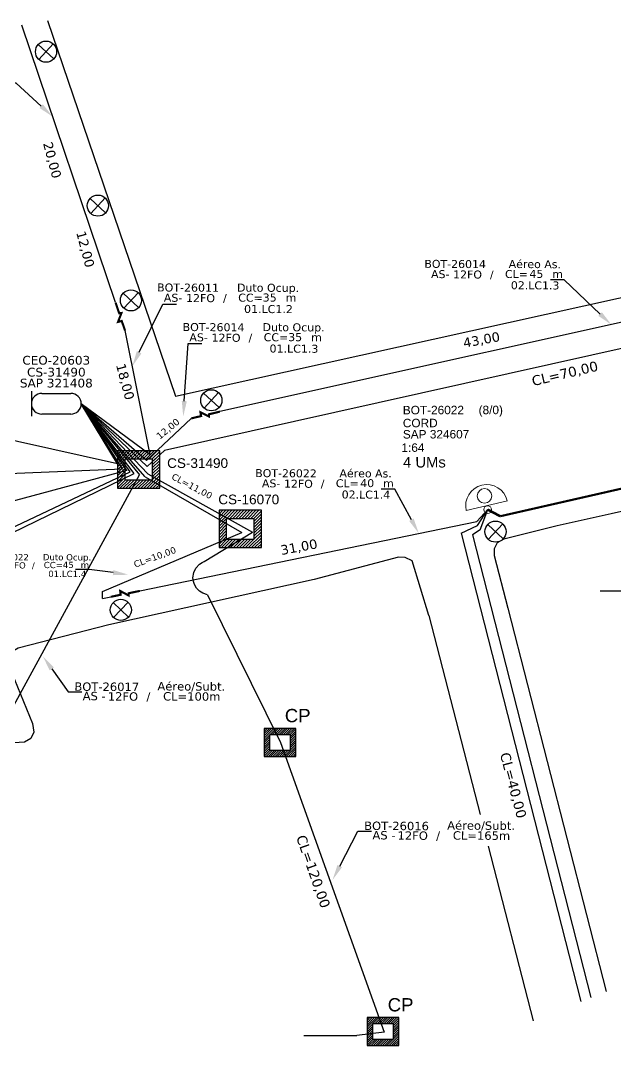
# Model space of a CAD drawing. Extents: x -89 to 749, y 705 to 1299.
# Drawn here: x 98.9 to 195.2, y 825.6 to 991.8 of the extents above; entities that cross this region are included whole.
import ezdxf
from ezdxf import colors
from ezdxf.entities.mleader import LeaderData, LeaderLine
from ezdxf.enums import TextEntityAlignment as Align
from ezdxf.math import Vec2, Vec3

# ---------------------------------------------------------------- set-up
doc = ezdxf.new("R2010")
doc.units = 0
for name, color, linetype in [('10.1-Caixas Subterrâneas', 5, 'Continuous'), ('10.4-Postes', 1, 'Continuous'), ('20.4-CEOS', 1, 'Continuous'), ('20.5-CEO', 1, 'Continuous'), ('CAP a instalar', 1, 'Continuous'), ('celulas gpon', 7, 'Continuous'), ('label_cabos', 7, 'Continuous'), ('Legenda', 1, 'Continuous'), ('QUADRA', 7, 'Continuous'), ('Subida Lateral', 5, 'Continuous')]:
    doc.layers.add(name, color=color, linetype=linetype)
doc.layers.add("20.0-LEGENDA DOS CDO'S", color=1, linetype='Continuous', lineweight=0)
doc.layers.add('20.2-CDO_POSTE', color=1, linetype='Continuous', lineweight=5)
doc.layers.add('EXTRA', color=50, linetype='Continuous', plot=False)
doc.styles.add('ARIAL', font='arial.ttf')
doc.styles.add('DIGICADE', font='arial.ttf')
doc.styles.add('siredit', font='verdana.ttf')
doc.styles.get("Standard").update_dxf_attribs({"font": 'arial.ttf'})
doc.linetypes.add('FENCELINE1', pattern='A,0.25,-0.1,[133,ltypeshp.shx,S=0.1,R=0,X=-0.1,Y=0],-0.1,1', length=1.45)
doc.dimstyles.get("Standard").update_dxf_attribs({"dimtxt": 0.18, "dimasz": 0.18, "dimexe": 0.18, "dimexo": 0.0625, "dimgap": 0.09, "dimtad": 0, "dimtih": 1, "dimtoh": 1, "dimdec": 4, "dimzin": 0, "dimdsep": 46, "dimtxsty": 'Standard', "dimcen": 0.09, "dimadec": 0, "dimazin": 0, "dimtfac": 1, "dimtdec": 4, "dimtofl": 0, "dimtmove": 0, "dimatfit": 3, "dimfxl": 0, "dimtolj": 1, "dimtzin": 0, "dimarcsym": 0})

# ---------------------------------------------------------------- blocks, each defined once
blk = doc.blocks.new('*X58')
at = {"color": 0, "linetype": 'Continuous'}
for p, q in [((-1.25, 0.34099), (-0.49099, 1.1)), ((-1.25, 0.517767), (-0.667767, 1.1)), ((-1.25, 0.694544), (-0.844544, 1.1)), ((-1.25, 0.87132), (-1.02132, 1.1)), ((-1.25, 1.048097), (-1.198097, 1.1)), ((-1.25, 0.164214), (-0.8035, 0.610714)), ((-0.789214, 0.625), (-0.314214, 1.1)), ((-0.612437, 0.625), (-0.137437, 1.1)), ((-0.43566, 0.625), (0.03934, 1.1)), ((-0.258883, 0.625), (0.216117, 1.1)), ((-0.082107, 0.625), (0.392893, 1.1)), ((0.09467, 0.625), (0.56967, 1.1)), ((0.271447, 0.625), (0.746447, 1.1)), ((0.448223, 0.625), (0.923223, 1.1)), ((0.625, 0.625), (1.1, 1.1)), ((0.801777, 0.625), (1.25, 1.073223)), ((0.8035, 0.449947), (1.25, 0.896447)), ((0.8035, 0.27317), (1.25, 0.71967)), ((-1.25, -0.012563), (-0.8035, 0.433937)), ((-1.25, -0.18934), (-0.8035, 0.25716)), ((-1.25, -0.366117), (-0.8035, 0.080383)), ((0.8035, 0.096393), (1.25, 0.542893)), ((0.8035, -0.080383), (1.25, 0.366117)), ((0.8035, -0.25716), (1.25, 0.18934)), ((0.8035, -0.433937), (1.25, 0.012563)), ((-1.25, -0.542893), (-0.8035, -0.096393)), ((-1.25, -0.71967), (-0.8035, -0.27317)), ((-1.25, -0.896447), (-0.8035, -0.449947)), ((0.49099, -1.1), (1.25, -0.34099)), ((0.667767, -1.1), (1.25, -0.517767)), ((0.8035, -0.610714), (1.25, -0.164214)), ((-1.25, -1.073223), (-0.801777, -0.625)), ((-1.1, -1.1), (-0.625, -0.625)), ((-0.923223, -1.1), (-0.448223, -0.625)), ((-0.746447, -1.1), (-0.271447, -0.625)), ((-0.56967, -1.1), (-0.09467, -0.625)), ((-0.392893, -1.1), (0.082107, -0.625)), ((-0.216117, -1.1), (0.258883, -0.625)), ((-0.03934, -1.1), (0.43566, -0.625)), ((0.137437, -1.1), (0.612437, -0.625)), ((0.314214, -1.1), (0.789214, -0.625)), ((0.844544, -1.1), (1.25, -0.694544)), ((1.02132, -1.1), (1.25, -0.87132)), ((1.198097, -1.1), (1.25, -1.048097))]:
    blk.add_line(p, q, dxfattribs=at)
blk = doc.blocks.new('MANHOLE_MQ')
at = {"color": 0, "linetype": 'Continuous'}
for p, q in [((0.00000623, 0.00000569), (-0.00000627, 0.00000569)), ((-0.00000627, 0.00000569), (-0.00000627, -0.00000531)), ((-0.00000404, 0.00000331), (0.00000399, 0.00000331)), ((-0.00000404, -0.00000294), (-0.00000404, 0.00000331)), ((0.00000399, 0.00000331), (0.00000399, -0.00000294)), ((0.00000623, -0.00000531), (0.00000623, 0.00000569)), ((0.00000399, -0.00000294), (-0.00000404, -0.00000294)), ((0.00000399, -0.00000294), (0.00000399, -0.00000294)), ((-0.00000627, -0.00000531), (0.00000623, -0.00000531))]:
    blk.add_line(p, q, dxfattribs=at)
at = {"color": 0, "linetype": 'Continuous', "xscale": 5e-06, "yscale": 5e-06, "zscale": 1e-05}
blk.add_blockref('*X58', (-0.00000002, 0.00000019), dxfattribs=at)
blk = doc.blocks.new('*U67')
at = {"color": 0}
blk.add_line((2.14, -0.58), (-2.1, -0.68), dxfattribs=at)
for centre, radius in [((0, 0.38), 0.733), ((0.03, -1.03), 0.393)]:
    blk.add_circle(centre, radius, dxfattribs=at)
blk.add_arc((0.02, -0.63), 2.12, 1.3782, 181.3782, dxfattribs=at)
blk = doc.blocks.new('LEGENDA DOS CABOS')
at = {"layer": 'EXTRA', "color": 0, "style": 'siredit'}
for tag, p in [('ID', (4.6, 0.97)), ('XX', (9.03, 0.97))]:
    blk.add_attdef(tag, text='', height=0.48, rotation=359.69, dxfattribs=at).set_placement(p, align=Align.MIDDLE_CENTER)
at = {"layer": 'Legenda', "color": 0, "style": 'siredit'}
for tag, p in [('TIPO_CABO', (1.31, 0)), ('CABO', (4.69, -0.05)), ('/', (6.81, -0.05)), ('METROS', (10.03, -0.05))]:
    blk.add_attdef(tag, text='', height=0.8, rotation=359.69, dxfattribs=at).set_placement(p, align=Align.MIDDLE_CENTER)
blk = doc.blocks.new('Inst CB AS CFOA-SM-AS-120-S-12 A')
at = {"layer": 'label_cabos', "color": 0, "style": 'siredit'}
for tag, flags, p in [('ID_ATIVIDADE', 3, (1.31, 2.67)), ('FATOR', 1, (11.56, 2.55))]:
    blk.add_attdef(tag, text='', height=1, rotation=359.69, dxfattribs=dict(at, flags=flags)).set_placement(p, align=Align.MIDDLE_CENTER)
for tag, p in [('DESTINO_CABO', (3.13, 1.26)), ('TIPO_CABO', (13.11, 1.24)), ('TIPO_CABO', (1.26, 0)), ('CABO', (4.69, -0.05)), ('/', (7.71, -0.05)), ('LANCE', (10.81, 0)), ('UND', (15.96, 0)), ('FID', (13.15, -1.41))]:
    blk.add_attdef(tag, text='', height=1, rotation=359.69, dxfattribs=at).set_placement(p, align=Align.MIDDLE_CENTER)
blk.add_attdef('QTDE', (12.43, -0.47), '', height=1, rotation=359.69, dxfattribs=at)
blk = doc.blocks.new('Inst CB DT OCUP CFOA-SM-AS-120-S-12 A')
at = {"layer": 'label_cabos', "color": 0, "style": 'siredit'}
for tag, flags, p in [('ID_ATIVIDADE', 3, (1.31, 2.67)), ('FATOR', 1, (11.56, 2.55))]:
    blk.add_attdef(tag, text='', height=1, rotation=359.69, dxfattribs=dict(at, flags=flags)).set_placement(p, align=Align.MIDDLE_CENTER)
for tag, p in [('DESTINO_CABO', (3.13, 1.26)), ('TIPO_CABO', (13.11, 1.24)), ('TIPO_CABO', (1.26, 0)), ('CABO', (4.69, -0.05)), ('/', (7.71, -0.05)), ('LANCE', (10.91, 0)), ('UND', (15.96, 0)), ('FID', (13.15, -1.41))]:
    blk.add_attdef(tag, text='', height=1, rotation=359.69, dxfattribs=at).set_placement(p, align=Align.MIDDLE_CENTER)
blk.add_attdef('QTDE', (12.43, -0.47), '', height=1, rotation=359.69, dxfattribs=at)
blk = doc.blocks.new('Inst CDOE-8 CAIXA DIST OPT CDOE 48F_8D C_SPL OPTAP')
at = {"layer": "20.0-LEGENDA DOS CDO'S", "color": 0}
for tag, p, style, flags in [('ID_ATIVIDADE', (0.12, 6.472), 'ARIAL', 3), ('FATOR', (7.921, 6.472), 'ARIAL', 1), ('QTDE', (0.235, -0.97), 'DIGICADE', 3)]:
    blk.add_attdef(tag, p, '', height=0.8, rotation=0.11799, dxfattribs=dict(at, style=style, flags=flags))
at = {"layer": "20.0-LEGENDA DOS CDO'S", "color": 0, "style": 'ARIAL'}
for tag, p, height in [('FID', (0.12, 5.248), 0.8), ('CORDOALHA', (0.122, 4.023), 0.8), ('SAP', (0.124, 2.961), 0.8), ('1:XX', (-0.012, 1.7), 0.8), ('UMS', (0.141, 0.217), 1)]:
    blk.add_attdef(tag, p, '', height=height, rotation=0.11799, dxfattribs=at)
blk.add_attdef('FIBRAS_UTILIZADAS', text='', height=0.8, rotation=0.11799, dxfattribs=at).set_placement((8.429, 5.263), align=Align.CENTER)

msp = doc.modelspace()

# ---------------------------------------------------------------- linework, layer by layer
at = {"layer": '10.4-Postes', "color": 1}
for p, q in [((101.75, 987.89), (104.26, 985.55)), ((104.18, 987.97), (101.83, 985.47)), ((110.16, 962.93), (112.66, 960.59)), ((112.58, 963.01), (110.24, 960.51)), ((115.51, 947.57), (118.01, 945.23)), ((117.93, 947.65), (115.59, 945.15)), ((128.53, 931.37), (131.04, 929.03)), ((130.96, 931.45), (128.61, 928.95)), ((174.54, 910.08), (177.04, 907.74)), ((176.96, 910.16), (174.62, 907.66)), ((113.88, 897.4), (116.38, 895.06)), ((116.3, 897.48), (113.96, 894.97))]:
    msp.add_line(p, q, dxfattribs=at)
for centre in [(103.01, 986.72), (111.41, 961.76), (116.76, 946.4), (129.78, 930.2), (175.79, 908.91), (115.13, 896.23)]:
    msp.add_circle(centre, 1.71, dxfattribs=at)
at = {"layer": '20.5-CEO', "color": 7}
for p, q in [((102.33, 931.32), (107.03, 931.32)), ((107.03, 927.97), (102.33, 927.97))]:
    msp.add_line(p, q, dxfattribs=at)
msp.add_lwpolyline([(100.66, 931.66), (100.66, 927.62)], dxfattribs=at)
for centre, start, end in [((102.33, 929.64), 90, 270), ((107.03, 929.64), 270, 90)]:
    msp.add_arc(centre, 1.68, start, end, dxfattribs=at)
at = {"layer": 'CAP a instalar', "color": 7, "linetype": 'FENCELINE1', "ltscale": 5}
for points in [[(114.27, 946.04), (99.08, 991.01)], [(217.68, 947.6), (131.17, 928.37)], [(174.53, 912.49), (172.75, 910.57)], [(118.18, 899.3), (172.75, 910.57)]]:
    msp.add_lwpolyline(points, dxfattribs=at)
at = {"layer": 'CAP a instalar', "color": 251, "ltscale": 5}
for points in [[(254.06, 951.49), (122.19, 922.07), (119.38, 919.49)], [(115.41, 919.08), (108.71, 929.64)], [(114.58, 919.91), (108.71, 929.64)], [(108.71, 929.64), (119.52, 918.3)], [(119.38, 919.49), (108.71, 929.64)], [(117.28, 918.36), (108.71, 929.64)], [(108.71, 929.64), (118.16, 918.1)], [(116.64, 918.63), (108.71, 929.64)], [(114.58, 919.91), (76.57, 928.39)], [(20.47, 915.21), (115.41, 919.08)], [(38.42, 881.52), (116.64, 918.63)], [(49.89, 885.52), (117.28, 918.36)], [(83.34, 854.27), (118.16, 918.1)], [(119.52, 918.3), (136.44, 908.83)], [(170.25, 908.64), (172.89, 909.93), (174.53, 912.49)], [(173.31, 909.2), (174.53, 912.49)], [(173.31, 909.2), (172.09, 908.37)], [(128.61, 904.07), (136.44, 908.83)], [(170.25, 908.64), (189.63, 832.72)], [(172.09, 908.37), (191.24, 833.37)], [(129.18, 898.68), (128.41, 898.92), (127.88, 899.24), (127.39, 899.74), (127.05, 900.32), (126.88, 900.81), (126.8, 901.4), (126.93, 902.28), (127.25, 902.98), (127.84, 903.63), (128.29, 903.93), (128.61, 904.07)], [(129.18, 898.68), (141, 874.73), (157.74, 827.8)], [(157.74, 827.8), (153.32, 827.21)], [(144.75, 827.21), (153.32, 827.21)]]:
    msp.add_lwpolyline(points, dxfattribs=at)
at = {"layer": 'CAP a instalar', "color": 7, "ltscale": 5}
for points in [[(119.9, 921.35), (115.8, 941.52)], [(119.9, 921.35), (108.71, 929.64)], [(119.29, 920.42), (108.71, 929.64)], [(116.07, 918.85), (108.71, 929.64)], [(119.08, 917.82), (108.71, 929.64)], [(126.53, 927.27), (119.29, 920.42)], [(116.07, 918.85), (-34.98, 878.06)], [(119.08, 917.82), (134.72, 908.76)], [(112.17, 898.06), (112.17, 899.2), (134.72, 908.76)], [(112.17, 898.06), (113.51, 898.35)]]:
    msp.add_lwpolyline(points, dxfattribs=at)
at = {"layer": 'CAP a instalar', "color": 10, "linetype": 'FENCELINE1', "ltscale": 5, "const_width": 0.343}
msp.add_lwpolyline([(176.56, 911.41), (227.31, 922.98), (227.64, 922.04)], dxfattribs=at)
at = {"layer": 'CAP a instalar', "color": 10, "ltscale": 5, "const_width": 0.41}
msp.add_lwpolyline([(174.53, 912.49), (176.56, 911.41)], dxfattribs=at)
at = {"layer": 'QUADRA', "color": 4}
for points in [[(103.23, 991.77), (123.99, 930.88)], [(123.99, 930.88), (261.82, 961.41), (304.75, 972.56), (315.84, 975.88), (325.89, 978.39)], [(123.99, 930.88), (261.82, 961.41), (304.75, 972.56), (315.84, 975.88), (325.89, 978.39)], [(255.89, 924.43), (255.77, 924.83), (255.12, 925.76), (254.09, 926.28), (252.8, 926.24), (243.65, 923.44), (213.48, 916.06), (194.53, 911.81), (185.76, 909.84), (177.13, 907.68), (176.09, 907.1), (175.58, 906.13), (175.58, 905.07), (177.77, 896.53), (177.77, 896.53), (177.77, 896.53)], [(165.01, 895.34), (162.3, 904.17), (161.14, 904.72), (160.11, 904.75), (146.44, 901.17), (113.18, 893.82), (98.49, 890.02), (97.58, 889.47), (96.94, 888.47), (96.94, 887.34), (100.81, 877.8), (101.06, 876.42), (100.55, 875.39), (99.52, 874.77), (88.43, 874.1), (87.14, 874.03), (86.11, 874.52), (85.46, 875.48), (81.86, 884.86), (80.82, 885.47), (79.66, 885.51), (49.11, 879.29), (15.08, 871.65), (-6.84, 865.4)], [(177.77, 896.53), (193.72, 834.37)], [(165.01, 895.34), (173.29, 863.07)], [(174.6, 857.95), (181.87, 829.61)]]:
    msp.add_lwpolyline(points, dxfattribs=at)
at = {"layer": 'Subida Lateral', "color": 5, "const_width": 0.343}
for points in [[(115.8, 941.52), (115.27, 943.07), (114.67, 942.91), (115.23, 944.36), (114.86, 944.32), (114.27, 946.04)], [(126.53, 927.27), (128.12, 927.65), (128.02, 928.27), (129.41, 927.57), (129.41, 927.94), (131.17, 928.37)], [(113.51, 898.35), (115.1, 898.68), (115.02, 899.3), (116.39, 898.56), (116.4, 898.93), (118.18, 899.3)]]:
    msp.add_lwpolyline(points, dxfattribs=at)

# ---------------------------------------------------------------- block references
at = {"color": 0, "lineweight": 0}
ref = msp.add_blockref('Inst CB AS CFOA-SM-AS-120-S-12 A', (165.22, 950.67), dxfattribs=dict(at, xscale=1.29239732439932, yscale=1.29239732439932, zscale=1.29239732439932))
ref.add_attrib('DESTINO_CABO', 'BOT-26014', dxfattribs={"layer": 'label_cabos', "color": 0, "height": 1.292, "rotation": 359.69, "style": 'siredit'}).set_placement((169.26, 952.3), align=Align.MIDDLE_CENTER)
ref.add_attrib('CABO', '12FO', dxfattribs={"layer": 'label_cabos', "color": 0, "height": 1.292, "rotation": 359.69, "style": 'siredit'}).set_placement((171.27, 950.6), align=Align.MIDDLE_CENTER)
ref.add_attrib('TIPO_CABO', 'Aéreo As.', dxfattribs={"layer": 'label_cabos', "color": 0, "height": 1.292, "rotation": 359.69, "style": 'siredit'}).set_placement((182.16, 952.28), align=Align.MIDDLE_CENTER)
ref.add_attrib('/', '/', dxfattribs={"layer": 'label_cabos', "color": 0, "height": 1.29, "rotation": 359.69, "style": 'siredit'}).set_placement((175.19, 950.6), align=Align.MIDDLE_CENTER)
ref.add_attrib('TIPO_CABO', 'AS-', dxfattribs={"layer": 'label_cabos', "color": 0, "height": 1.292, "rotation": 359.69, "style": 'siredit'}).set_placement((166.85, 950.66), align=Align.MIDDLE_CENTER)
ref.add_attrib('FID', '02.LC1.3', dxfattribs={"layer": 'label_cabos', "color": 0, "height": 1.292, "rotation": 359.69, "style": 'siredit'}).set_placement((182.21, 948.84), align=Align.MIDDLE_CENTER)
ref.add_attrib('LANCE', 'CL=', dxfattribs={"layer": 'label_cabos', "color": 0, "height": 1.292, "rotation": 359.69, "style": 'siredit'}).set_placement((179.19, 950.67), align=Align.MIDDLE_CENTER)
ref.add_attrib('QTDE', '45', (181.28, 950.06), dxfattribs={"layer": 'label_cabos', "color": 0, "height": 1.292, "rotation": 359.69, "style": 'siredit'})
ref.add_attrib('UND', 'm', dxfattribs={"layer": 'label_cabos', "color": 0, "height": 1.29, "rotation": 359.69, "style": 'siredit'}).set_placement((185.85, 950.67), align=Align.MIDDLE_CENTER)
ref = msp.add_blockref('Inst CB DT OCUP CFOA-SM-AS-120-S-12 A', (121.94, 946.83), dxfattribs=dict(at, xscale=1.299118951967464, yscale=1.299118951967464, zscale=1.299118951967464))
ref.add_attrib('DESTINO_CABO', 'BOT-26011', dxfattribs={"layer": 'label_cabos', "color": 0, "height": 1.299, "rotation": 359.69, "style": 'siredit'}).set_placement((126.01, 948.47), align=Align.MIDDLE_CENTER)
ref.add_attrib('CABO', '12FO', dxfattribs={"layer": 'label_cabos', "color": 0, "height": 1.299, "rotation": 359.69, "style": 'siredit'}).set_placement((128.03, 946.77), align=Align.MIDDLE_CENTER)
ref.add_attrib('TIPO_CABO', 'Duto Ocup.', dxfattribs={"layer": 'label_cabos', "color": 0, "height": 1.299, "rotation": 359.69, "style": 'siredit'}).set_placement((138.97, 948.45), align=Align.MIDDLE_CENTER)
ref.add_attrib('/', '/', dxfattribs={"layer": 'label_cabos', "color": 0, "height": 1.3, "rotation": 359.69, "style": 'siredit'}).set_placement((131.97, 946.77), align=Align.MIDDLE_CENTER)
ref.add_attrib('TIPO_CABO', 'AS-', dxfattribs={"layer": 'label_cabos', "color": 0, "height": 1.299, "rotation": 359.69, "style": 'siredit'}).set_placement((123.58, 946.83), align=Align.MIDDLE_CENTER)
ref.add_attrib('FID', '01.LC1.2', dxfattribs={"layer": 'label_cabos', "color": 0, "height": 1.299, "rotation": 359.69, "style": 'siredit'}).set_placement((139.03, 945), align=Align.MIDDLE_CENTER)
ref.add_attrib('LANCE', 'CC=', dxfattribs={"layer": 'label_cabos', "color": 0, "height": 1.299, "rotation": 359.69, "style": 'siredit'}).set_placement((136.12, 946.84), align=Align.MIDDLE_CENTER)
ref.add_attrib('QTDE', '35', (138.09, 946.22), dxfattribs={"layer": 'label_cabos', "color": 0, "height": 1.299, "rotation": 359.69, "style": 'siredit'})
ref.add_attrib('UND', 'm', dxfattribs={"layer": 'label_cabos', "color": 0, "height": 1.3, "rotation": 359.69, "style": 'siredit'}).set_placement((142.68, 946.84), align=Align.MIDDLE_CENTER)
ref = msp.add_blockref('Inst CB DT OCUP CFOA-SM-AS-120-S-12 A', (126.08, 940.42), dxfattribs=dict(at, xscale=1.299118951967464, yscale=1.299118951967464, zscale=1.299118951967464))
ref.add_attrib('DESTINO_CABO', 'BOT-26014', dxfattribs={"layer": 'label_cabos', "color": 0, "height": 1.299, "rotation": 359.69, "style": 'siredit'}).set_placement((130.14, 942.06), align=Align.MIDDLE_CENTER)
ref.add_attrib('CABO', '12FO', dxfattribs={"layer": 'label_cabos', "color": 0, "height": 1.299, "rotation": 359.69, "style": 'siredit'}).set_placement((132.16, 940.35), align=Align.MIDDLE_CENTER)
ref.add_attrib('TIPO_CABO', 'Duto Ocup.', dxfattribs={"layer": 'label_cabos', "color": 0, "height": 1.299, "rotation": 359.69, "style": 'siredit'}).set_placement((143.1, 942.04), align=Align.MIDDLE_CENTER)
ref.add_attrib('/', '/', dxfattribs={"layer": 'label_cabos', "color": 0, "height": 1.3, "rotation": 359.69, "style": 'siredit'}).set_placement((136.1, 940.35), align=Align.MIDDLE_CENTER)
ref.add_attrib('TIPO_CABO', 'AS-', dxfattribs={"layer": 'label_cabos', "color": 0, "height": 1.299, "rotation": 359.69, "style": 'siredit'}).set_placement((127.72, 940.41), align=Align.MIDDLE_CENTER)
ref.add_attrib('FID', '01.LC1.3', dxfattribs={"layer": 'label_cabos', "color": 0, "height": 1.299, "rotation": 359.69, "style": 'siredit'}).set_placement((143.16, 938.58), align=Align.MIDDLE_CENTER)
ref.add_attrib('LANCE', 'CC=', dxfattribs={"layer": 'label_cabos', "color": 0, "height": 1.299, "rotation": 359.69, "style": 'siredit'}).set_placement((140.25, 940.42), align=Align.MIDDLE_CENTER)
ref.add_attrib('QTDE', '35', (142.22, 939.8), dxfattribs={"layer": 'label_cabos', "color": 0, "height": 1.299, "rotation": 359.69, "style": 'siredit'})
ref.add_attrib('UND', 'm', dxfattribs={"layer": 'label_cabos', "color": 0, "height": 1.3, "rotation": 359.69, "style": 'siredit'}).set_placement((146.81, 940.42), align=Align.MIDDLE_CENTER)
ref = msp.add_blockref('Inst CB AS CFOA-SM-AS-120-S-12 A', (137.82, 916.75), dxfattribs=dict(at, xscale=1.29239732439932, yscale=1.29239732439932, zscale=1.29239732439932))
ref.add_attrib('DESTINO_CABO', 'BOT-26022', dxfattribs={"layer": 'label_cabos', "color": 0, "height": 1.292, "rotation": 359.69, "style": 'siredit'}).set_placement((141.87, 918.38), align=Align.MIDDLE_CENTER)
ref.add_attrib('CABO', '12FO', dxfattribs={"layer": 'label_cabos', "color": 0, "height": 1.292, "rotation": 359.69, "style": 'siredit'}).set_placement((143.88, 916.68), align=Align.MIDDLE_CENTER)
ref.add_attrib('TIPO_CABO', 'Aéreo As.', dxfattribs={"layer": 'label_cabos', "color": 0, "height": 1.292, "rotation": 359.69, "style": 'siredit'}).set_placement((154.76, 918.36), align=Align.MIDDLE_CENTER)
ref.add_attrib('/', '/', dxfattribs={"layer": 'label_cabos', "color": 0, "height": 1.29, "rotation": 359.69, "style": 'siredit'}).set_placement((147.79, 916.68), align=Align.MIDDLE_CENTER)
ref.add_attrib('TIPO_CABO', 'AS-', dxfattribs={"layer": 'label_cabos', "color": 0, "height": 1.292, "rotation": 359.69, "style": 'siredit'}).set_placement((139.46, 916.74), align=Align.MIDDLE_CENTER)
ref.add_attrib('FID', '02.LC1.4', dxfattribs={"layer": 'label_cabos', "color": 0, "height": 1.292, "rotation": 359.69, "style": 'siredit'}).set_placement((154.82, 914.92), align=Align.MIDDLE_CENTER)
ref.add_attrib('LANCE', 'CL=', dxfattribs={"layer": 'label_cabos', "color": 0, "height": 1.292, "rotation": 359.69, "style": 'siredit'}).set_placement((151.79, 916.75), align=Align.MIDDLE_CENTER)
ref.add_attrib('QTDE', '40', (153.89, 916.14), dxfattribs={"layer": 'label_cabos', "color": 0, "height": 1.292, "rotation": 359.69, "style": 'siredit'})
ref.add_attrib('UND', 'm', dxfattribs={"layer": 'label_cabos', "color": 0, "height": 1.29, "rotation": 359.69, "style": 'siredit'}).set_placement((158.46, 916.75), align=Align.MIDDLE_CENTER)
ref = msp.add_blockref('Inst CB DT OCUP CFOA-SM-AS-120-S-12 A', (93.16, 903.5), dxfattribs=dict(at, xscale=1.010864658689213, yscale=1.010864658689213, zscale=1.010864658689213))
ref.add_attrib('DESTINO_CABO', 'BOT-26022', dxfattribs={"layer": 'label_cabos', "color": 0, "height": 1.011, "rotation": 359.69, "style": 'siredit'}).set_placement((96.33, 904.78), align=Align.MIDDLE_CENTER)
ref.add_attrib('CABO', '12FO', dxfattribs={"layer": 'label_cabos', "color": 0, "height": 1.011, "rotation": 359.69, "style": 'siredit'}).set_placement((97.9, 903.45), align=Align.MIDDLE_CENTER)
ref.add_attrib('TIPO_CABO', 'Duto Ocup.', dxfattribs={"layer": 'label_cabos', "color": 0, "height": 1.011, "rotation": 359.69, "style": 'siredit'}).set_placement((106.41, 904.76), align=Align.MIDDLE_CENTER)
ref.add_attrib('/', '/', dxfattribs={"layer": 'label_cabos', "color": 0, "height": 1.01, "rotation": 359.69, "style": 'siredit'}).set_placement((100.96, 903.45), align=Align.MIDDLE_CENTER)
ref.add_attrib('TIPO_CABO', 'AS-', dxfattribs={"layer": 'label_cabos', "color": 0, "height": 1.011, "rotation": 359.69, "style": 'siredit'}).set_placement((94.44, 903.49), align=Align.MIDDLE_CENTER)
ref.add_attrib('FID', '01.LC1.4', dxfattribs={"layer": 'label_cabos', "color": 0, "height": 1.011, "rotation": 359.69, "style": 'siredit'}).set_placement((106.45, 902.07), align=Align.MIDDLE_CENTER)
ref.add_attrib('LANCE', 'CC=', dxfattribs={"layer": 'label_cabos', "color": 0, "height": 1.011, "rotation": 359.69, "style": 'siredit'}).set_placement((104.19, 903.5), align=Align.MIDDLE_CENTER)
ref.add_attrib('QTDE', '45', (105.73, 903.02), dxfattribs={"layer": 'label_cabos', "color": 0, "height": 1.011, "rotation": 359.69, "style": 'siredit'})
ref.add_attrib('UND', 'm', dxfattribs={"layer": 'label_cabos', "color": 0, "height": 1.01, "rotation": 359.69, "style": 'siredit'}).set_placement((109.3, 903.5), align=Align.MIDDLE_CENTER)
at = {"layer": '10.1-Caixas Subterrâneas', "color": 30}
for p, xscale, yscale, zscale, rotation in [((118, 919.08), 549730.9660705398, 549730.9660705398, 549730.9660705398, 180.0000000000618), ((134.45, 909.45), 549730.9660705398, 549730.9660705398, 549730.9660705398, 180.0000000000617), ((140.9, 874.82), 410588.1391606955, 410588.1391606955, 410588.1391606955, 180.0000000000612), ((157.56, 827.95), 410588.1391606955, 410588.1391606955, 410588.1391606955, 180.0000000000612)]:
    msp.add_blockref('MANHOLE_MQ', p, dxfattribs=dict(at, xscale=xscale, yscale=yscale, zscale=zscale, rotation=rotation))
at = {"layer": "20.0-LEGENDA DOS CDO'S", "color": 5, "lineweight": 0, "xscale": 1.714442261028949, "yscale": 1.714442261028949, "zscale": 1.714442261028949}
msp.add_blockref('Inst CDOE-8 CAIXA DIST OPT CDOE 48F_8D C_SPL OPTAP', (160.58, 918.93), dxfattribs=at).add_auto_attribs({'FID': 'BOT-26022', 'CORDOALHA': 'CORD', 'SAP': 'SAP 324607', '1:XX': '1:64', 'UMS': '4 UMs', 'FIBRAS_UTILIZADAS': '(8/0)'})
at = {"layer": '20.2-CDO_POSTE', "color": 5, "xscale": 1.613200160332898, "yscale": 1.613200160332897, "zscale": 1.613200160332897, "rotation": 11.99202238099435}
msp.add_blockref('*U67', (174.14, 914.1), dxfattribs=at)
at = {"layer": 'label_cabos', "color": 0, "lineweight": 0}
ref = msp.add_blockref('LEGENDA DOS CABOS', (107.09, 881.55), dxfattribs=dict(at, xscale=1.360047824046398, yscale=1.360047824046398, zscale=1.360047824046398))
ref.add_attrib('ID', 'BOT-26017', dxfattribs={"color": 0, "height": 1.36, "rotation": 359.69, "style": 'siredit'}).set_placement((112.85, 883.77), align=Align.MIDDLE_CENTER)
ref.add_attrib('CABO', '12FO', dxfattribs={"color": 0, "height": 1.36, "rotation": 359.69, "style": 'siredit'}).set_placement((115.47, 882.2), align=Align.MIDDLE_CENTER)
ref.add_attrib('METROS', 'CL=100m', dxfattribs={"color": 0, "height": 1.36, "rotation": 359.69, "style": 'siredit'}).set_placement((126.61, 882.2), align=Align.MIDDLE_CENTER)
ref.add_attrib('XX', 'Aéreo/Subt.', dxfattribs={"color": 0, "height": 1.36, "rotation": 359.69, "style": 'siredit'}).set_placement((126.54, 883.83), align=Align.MIDDLE_CENTER)
ref.add_attrib('/', '/', dxfattribs={"color": 0, "height": 1.36, "rotation": 359.69, "style": 'siredit'}).set_placement((119.59, 882.2), align=Align.MIDDLE_CENTER)
ref.add_attrib('TIPO_CABO', 'AS -', dxfattribs={"color": 0, "height": 1.36, "rotation": 359.69, "style": 'siredit'}).set_placement((110.81, 882.26), align=Align.MIDDLE_CENTER)
ref = msp.add_blockref('LEGENDA DOS CABOS', (154, 858.99), dxfattribs=dict(at, xscale=1.360047824046398, yscale=1.360047824046398, zscale=1.360047824046398))
ref.add_attrib('ID', 'BOT-26016', dxfattribs={"color": 0, "height": 1.36, "rotation": 359.69, "style": 'siredit'}).set_placement((159.77, 861.21), align=Align.MIDDLE_CENTER)
ref.add_attrib('CABO', '12FO', dxfattribs={"color": 0, "height": 1.36, "rotation": 359.69, "style": 'siredit'}).set_placement((162.39, 859.64), align=Align.MIDDLE_CENTER)
ref.add_attrib('METROS', 'CL=165m', dxfattribs={"color": 0, "height": 1.36, "rotation": 359.69, "style": 'siredit'}).set_placement((173.53, 859.64), align=Align.MIDDLE_CENTER)
ref.add_attrib('XX', 'Aéreo/Subt.', dxfattribs={"color": 0, "height": 1.36, "rotation": 359.69, "style": 'siredit'}).set_placement((173.46, 861.27), align=Align.MIDDLE_CENTER)
ref.add_attrib('/', '/', dxfattribs={"color": 0, "height": 1.36, "rotation": 359.69, "style": 'siredit'}).set_placement((166.5, 859.64), align=Align.MIDDLE_CENTER)
ref.add_attrib('TIPO_CABO', 'AS -', dxfattribs={"color": 0, "height": 1.36, "rotation": 359.69, "style": 'siredit'}).set_placement((157.73, 859.7), align=Align.MIDDLE_CENTER)

# ---------------------------------------------------------------- texts
at = {"layer": '10.1-Caixas Subterrâneas', "color": 30}
for s, p in [('CS-31490', (122.62, 919.24)), ('CS-16070', (130.9, 913.35))]:
    msp.add_text(s, height=1.569, dxfattribs=at).set_placement(p)
at = {"layer": '10.1-Caixas Subterrâneas', "color": 30, "style": 'ARIAL'}
for p in [(141.68, 878.02), (158.34, 831.14)]:
    msp.add_text('CP', height=2.151, dxfattribs=at).set_placement(p)
at = {"layer": '20.4-CEOS', "color": 7, "linetype": 'ByBlock', "lineweight": 0, "style": 'siredit'}
msp.add_text('CEO-20603', height=1.414, dxfattribs=at).set_placement((104.67, 937.4), align=Align.TOP_CENTER)
at = {"layer": '20.5-CEO', "color": 7, "linetype": 'ByBlock', "lineweight": 0, "style": 'siredit'}
for s, p in [('CS-31490', (104.68, 935.48)), ('SAP 321408', (104.68, 933.71))]:
    msp.add_text(s, height=1.42, dxfattribs=at).set_placement(p, align=Align.TOP_CENTER)
at = {"layer": 'celulas gpon', "style": 'siredit'}
for s, height, rotation, p in [('20,00', 1.535, 285.011, (102.51, 971.86)), ('12,00', 1.535, 285.011, (107.88, 957.41)), ('43,00', 1.535, 10.5962, (170.7, 938.72)), ('18,00', 1.535, 285.011, (114.33, 935.94)), ('12,00', 1.103, 39.4947, (121.43, 923.79)), ('31,00', 1.535, 10.5962, (141.15, 905.13))]:
    msp.add_text(s, height=height, rotation=rotation, dxfattribs=at).set_placement(p)
at = {"layer": 'celulas gpon', "color": 3, "style": 'siredit'}
for s, height, rotation, p in [('CL=70,00', 1.612, 13.4112, (181.88, 932.5)), ('CL=11,00', 1.058, 332.3532, (123.22, 917.49)), ('CL=10,00', 1.058, 20.1022, (117.44, 903.06)), ('CL=40,00', 1.612, 284.8773, (176.5, 872.88)), ('CL=120,00', 1.612, 289.3247, (143.49, 859.39))]:
    msp.add_text(s, height=height, rotation=rotation, dxfattribs=at).set_placement(p)

# ---------------------------------------------------------------- leaders
at = {"color": 2}
msp.add_leader([(228.31, 919.63), (225.62, 899.29), (192.74, 899.29)], dimstyle='Standard', dxfattribs=at)
at = {"layer": 'label_cabos', "color": 7, "lineweight": 0}
ml = msp.add_multileader_mtext('Standard', dxfattribs=at)
ml.set_content('')
ml.set_leader_properties()
ml.build(insert=Vec2(0, 0))
ml.multileader.update_dxf_attribs({"text_right_attachment_type": 6, "dogleg_length": 5.02, "arrow_head_size": 2.51})
ctx = ml.context
ctx.base_point, ctx.char_height, ctx.arrow_head_size, ctx.landing_gap_size, ctx.plane_origin, ctx.plane_x_axis, ctx.plane_y_axis = Vec3(49.31, 1040.73), 2.51, 2.51, 1.25, Vec3(-48633751.19, -11221532), Vec3(-1, 0), Vec3(0, -1)
ctx.right_attachment = 6
notes = []
notes.append((ctx, [(0, (1, 1, 0), (98.15, 981.62), (-1, 0), 2.21, [(0, [(104.08, 976.2)], 0, [])])]))
ctx.mtext.insert, ctx.mtext.text_direction = Vec3(94.69, 980.37), Vec3(-1, 0)
ml = msp.add_multileader_mtext('Standard', dxfattribs=at)
ml.set_content('')
ml.set_leader_properties()
ml.build(insert=Vec2(0, 0))
ml.multileader.update_dxf_attribs({"text_right_attachment_type": 6, "dogleg_length": 5.02, "arrow_head_size": 2.51})
ctx = ml.context
ctx.base_point, ctx.char_height, ctx.arrow_head_size, ctx.landing_gap_size, ctx.plane_origin, ctx.plane_x_axis, ctx.plane_y_axis = Vec3(138.06, 1008.83), 2.51, 2.51, 1.25, Vec3(-48633662.44, -11221563.9), Vec3(-1, 0), Vec3(0, -1)
ctx.right_attachment = 6
notes.append((ctx, [(0, (1, 1, 0), (186.9, 949.72), (-1, 0), 2.21, [(0, [(194.56, 942.46)], 0, [])])]))
ctx.mtext.insert, ctx.mtext.text_direction = Vec3(183.44, 948.47), Vec3(-1, 0)
ml = msp.add_multileader_mtext('Standard', dxfattribs=at)
ml.set_content('')
ml.set_leader_properties()
ml.build(insert=Vec2(0, 0))
ml.multileader.update_dxf_attribs({"text_right_attachment_type": 6, "dogleg_length": 5.02, "arrow_head_size": 2.51})
ctx = ml.context
ctx.base_point, ctx.char_height, ctx.arrow_head_size, ctx.landing_gap_size, ctx.plane_origin = Vec3(170.76, 886.69), 2.51, 2.51, 1.25, Vec3(48633971.26, 11223459.42)
ctx.right_attachment = 6
notes.append((ctx, [(0, (1, 1, 0), (121.92, 945.8), (1, 0), 2.21, [(0, [(116.98, 935.73)], 0, [])])]))
ctx.mtext.insert = Vec3(125.38, 947.06)
ml = msp.add_multileader_mtext('Standard', dxfattribs=at)
ml.set_content('')
ml.set_leader_properties()
ml.build(insert=Vec2(0, 0))
ml.multileader.update_dxf_attribs({"text_right_attachment_type": 6, "dogleg_length": 5.02, "arrow_head_size": 2.51})
ctx = ml.context
ctx.base_point, ctx.char_height, ctx.arrow_head_size, ctx.landing_gap_size, ctx.plane_origin = Vec3(174.89, 880.28), 2.51, 2.51, 1.25, Vec3(48633975.39, 11223453.01)
ctx.right_attachment = 6
notes.append((ctx, [(0, (1, 1, 0), (126.05, 939.39), (1, 0), 2.21, [(0, [(125.23, 927.58)], 0, [])])]))
ctx.mtext.insert = Vec3(129.51, 940.64)
ml = msp.add_multileader_mtext('Standard', dxfattribs=at)
ml.set_content('')
ml.set_leader_properties()
ml.build(insert=Vec2(0, 0))
ml.multileader.update_dxf_attribs({"text_right_attachment_type": 6, "dogleg_length": 5.02, "arrow_head_size": 2.51})
ctx = ml.context
ctx.base_point, ctx.char_height, ctx.arrow_head_size, ctx.landing_gap_size, ctx.plane_origin, ctx.plane_x_axis, ctx.plane_y_axis = Vec3(110.67, 974.91), 2.51, 2.51, 1.25, Vec3(-48633689.83, -11221597.82), Vec3(-1, 0), Vec3(0, -1)
ctx.right_attachment = 6
notes.append((ctx, [(0, (1, 1, 0), (159.51, 915.8), (-1, 0), 2.21, [(0, [(163.37, 908.63)], 0, [])])]))
ctx.mtext.insert, ctx.mtext.text_direction = Vec3(156.05, 914.55), Vec3(-1, 0)
ml = msp.add_multileader_mtext('Standard', dxfattribs=at)
ml.set_content('')
ml.set_leader_properties()
ml.build(insert=Vec2(0, 0))
ml.multileader.update_dxf_attribs({"text_right_attachment_type": 6, "dogleg_length": 5.02, "arrow_head_size": 2.51})
ctx = ml.context
ctx.base_point, ctx.char_height, ctx.arrow_head_size, ctx.landing_gap_size, ctx.plane_origin, ctx.plane_x_axis, ctx.plane_y_axis = Vec3(61.18, 961.89), 2.51, 2.51, 1.25, Vec3(-48633739.32, -11221610.84), Vec3(-1, 0), Vec3(0, -1)
ctx.right_attachment = 6
notes.append((ctx, [(0, (1, 1, 0), (110.02, 902.78), (-1, 0), 2.21, [(0, [(116.37, 901.93)], 0, [])])]))
ctx.mtext.insert, ctx.mtext.text_direction = Vec3(106.56, 901.53), Vec3(-1, 0)
ml = msp.add_multileader_mtext('Standard', dxfattribs=at)
ml.set_content('')
ml.set_leader_properties()
ml.build(insert=Vec2(0, 0))
ml.multileader.update_dxf_attribs({"text_right_attachment_type": 6, "dogleg_length": 5.02, "arrow_head_size": 2.51})
ctx = ml.context
ctx.base_point, ctx.char_height, ctx.arrow_head_size, ctx.landing_gap_size, ctx.plane_origin = Vec3(155.42, 823.82), 2.51, 2.51, 1.25, Vec3(48633955.93, 11223396.54)
ctx.right_attachment = 6
notes.append((ctx, [(0, (1, 1, 0), (106.58, 882.92), (1, 0), 2.21, [(0, [(102.49, 888.71)], 0, [])])]))
ctx.mtext.insert = Vec3(110.05, 884.18)
ml = msp.add_multileader_mtext('Standard', dxfattribs=at)
ml.set_content('')
ml.set_leader_properties()
ml.build(insert=Vec2(0, 0))
ml.multileader.update_dxf_attribs({"text_right_attachment_type": 6, "dogleg_length": 5.02, "arrow_head_size": 2.51})
ctx = ml.context
ctx.base_point, ctx.char_height, ctx.arrow_head_size, ctx.landing_gap_size, ctx.plane_origin = Vec3(202.34, 801.26), 2.51, 2.51, 1.25, Vec3(48634002.84, 11223373.99)
ctx.right_attachment = 6
notes.append((ctx, [(0, (1, 1, 0), (153.5, 860.36), (1, 0), 2.21, [(0, [(149.41, 852.45)], 0, [])])]))
ctx.mtext.insert = Vec3(156.96, 861.62)
for ctx, leaders in notes:
    for number, flags, end, landing, length, lines in leaders:
        leader = LeaderData()
        leader.index, (leader.has_last_leader_line, leader.has_dogleg_vector, leader.attachment_direction) = number, flags
        leader.last_leader_point, leader.dogleg_vector, leader.dogleg_length = Vec3(end), Vec3(landing), length
        for number, points, colour, breaks in lines:
            line = LeaderLine()
            line.index, line.vertices, line.color, line.breaks = number, Vec3.list(points), colors.encode_raw_color(colour), breaks
            leader.lines.append(line)
        ctx.leaders.append(leader)

doc.saveas('drawing.dxf')
